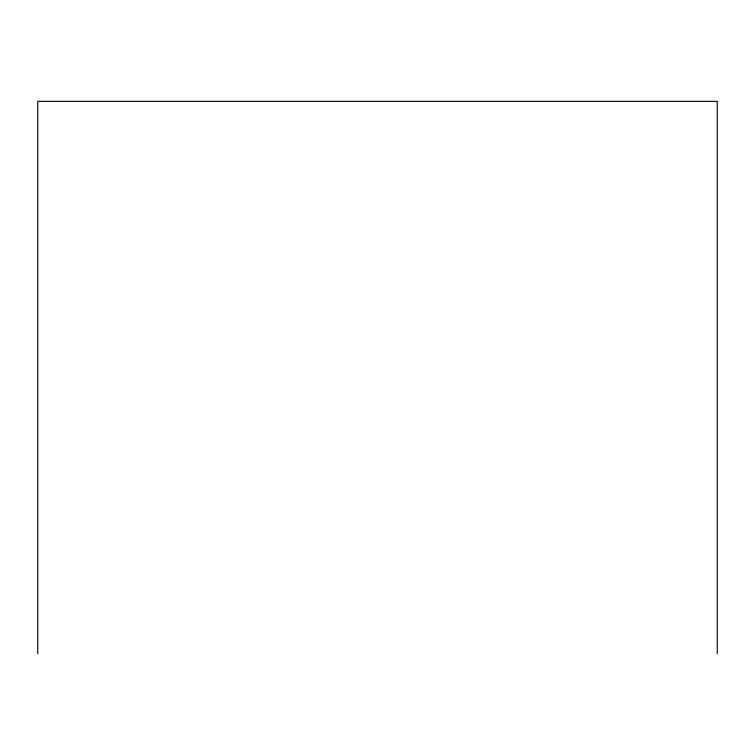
<?xml version="1.0" encoding="UTF-8"?>
<svg xmlns="http://www.w3.org/2000/svg" width="755" height="755" viewBox="0 0 755 755"><rect width="100%" height="100%" fill="white"/><g stroke="black" fill="none" stroke-linecap="round" stroke-linejoin="round"><path stroke-width="1.13" d="M717.25 653.651L717.25 101.349L37.75 101.349L37.75 653.651"/></g></svg>
